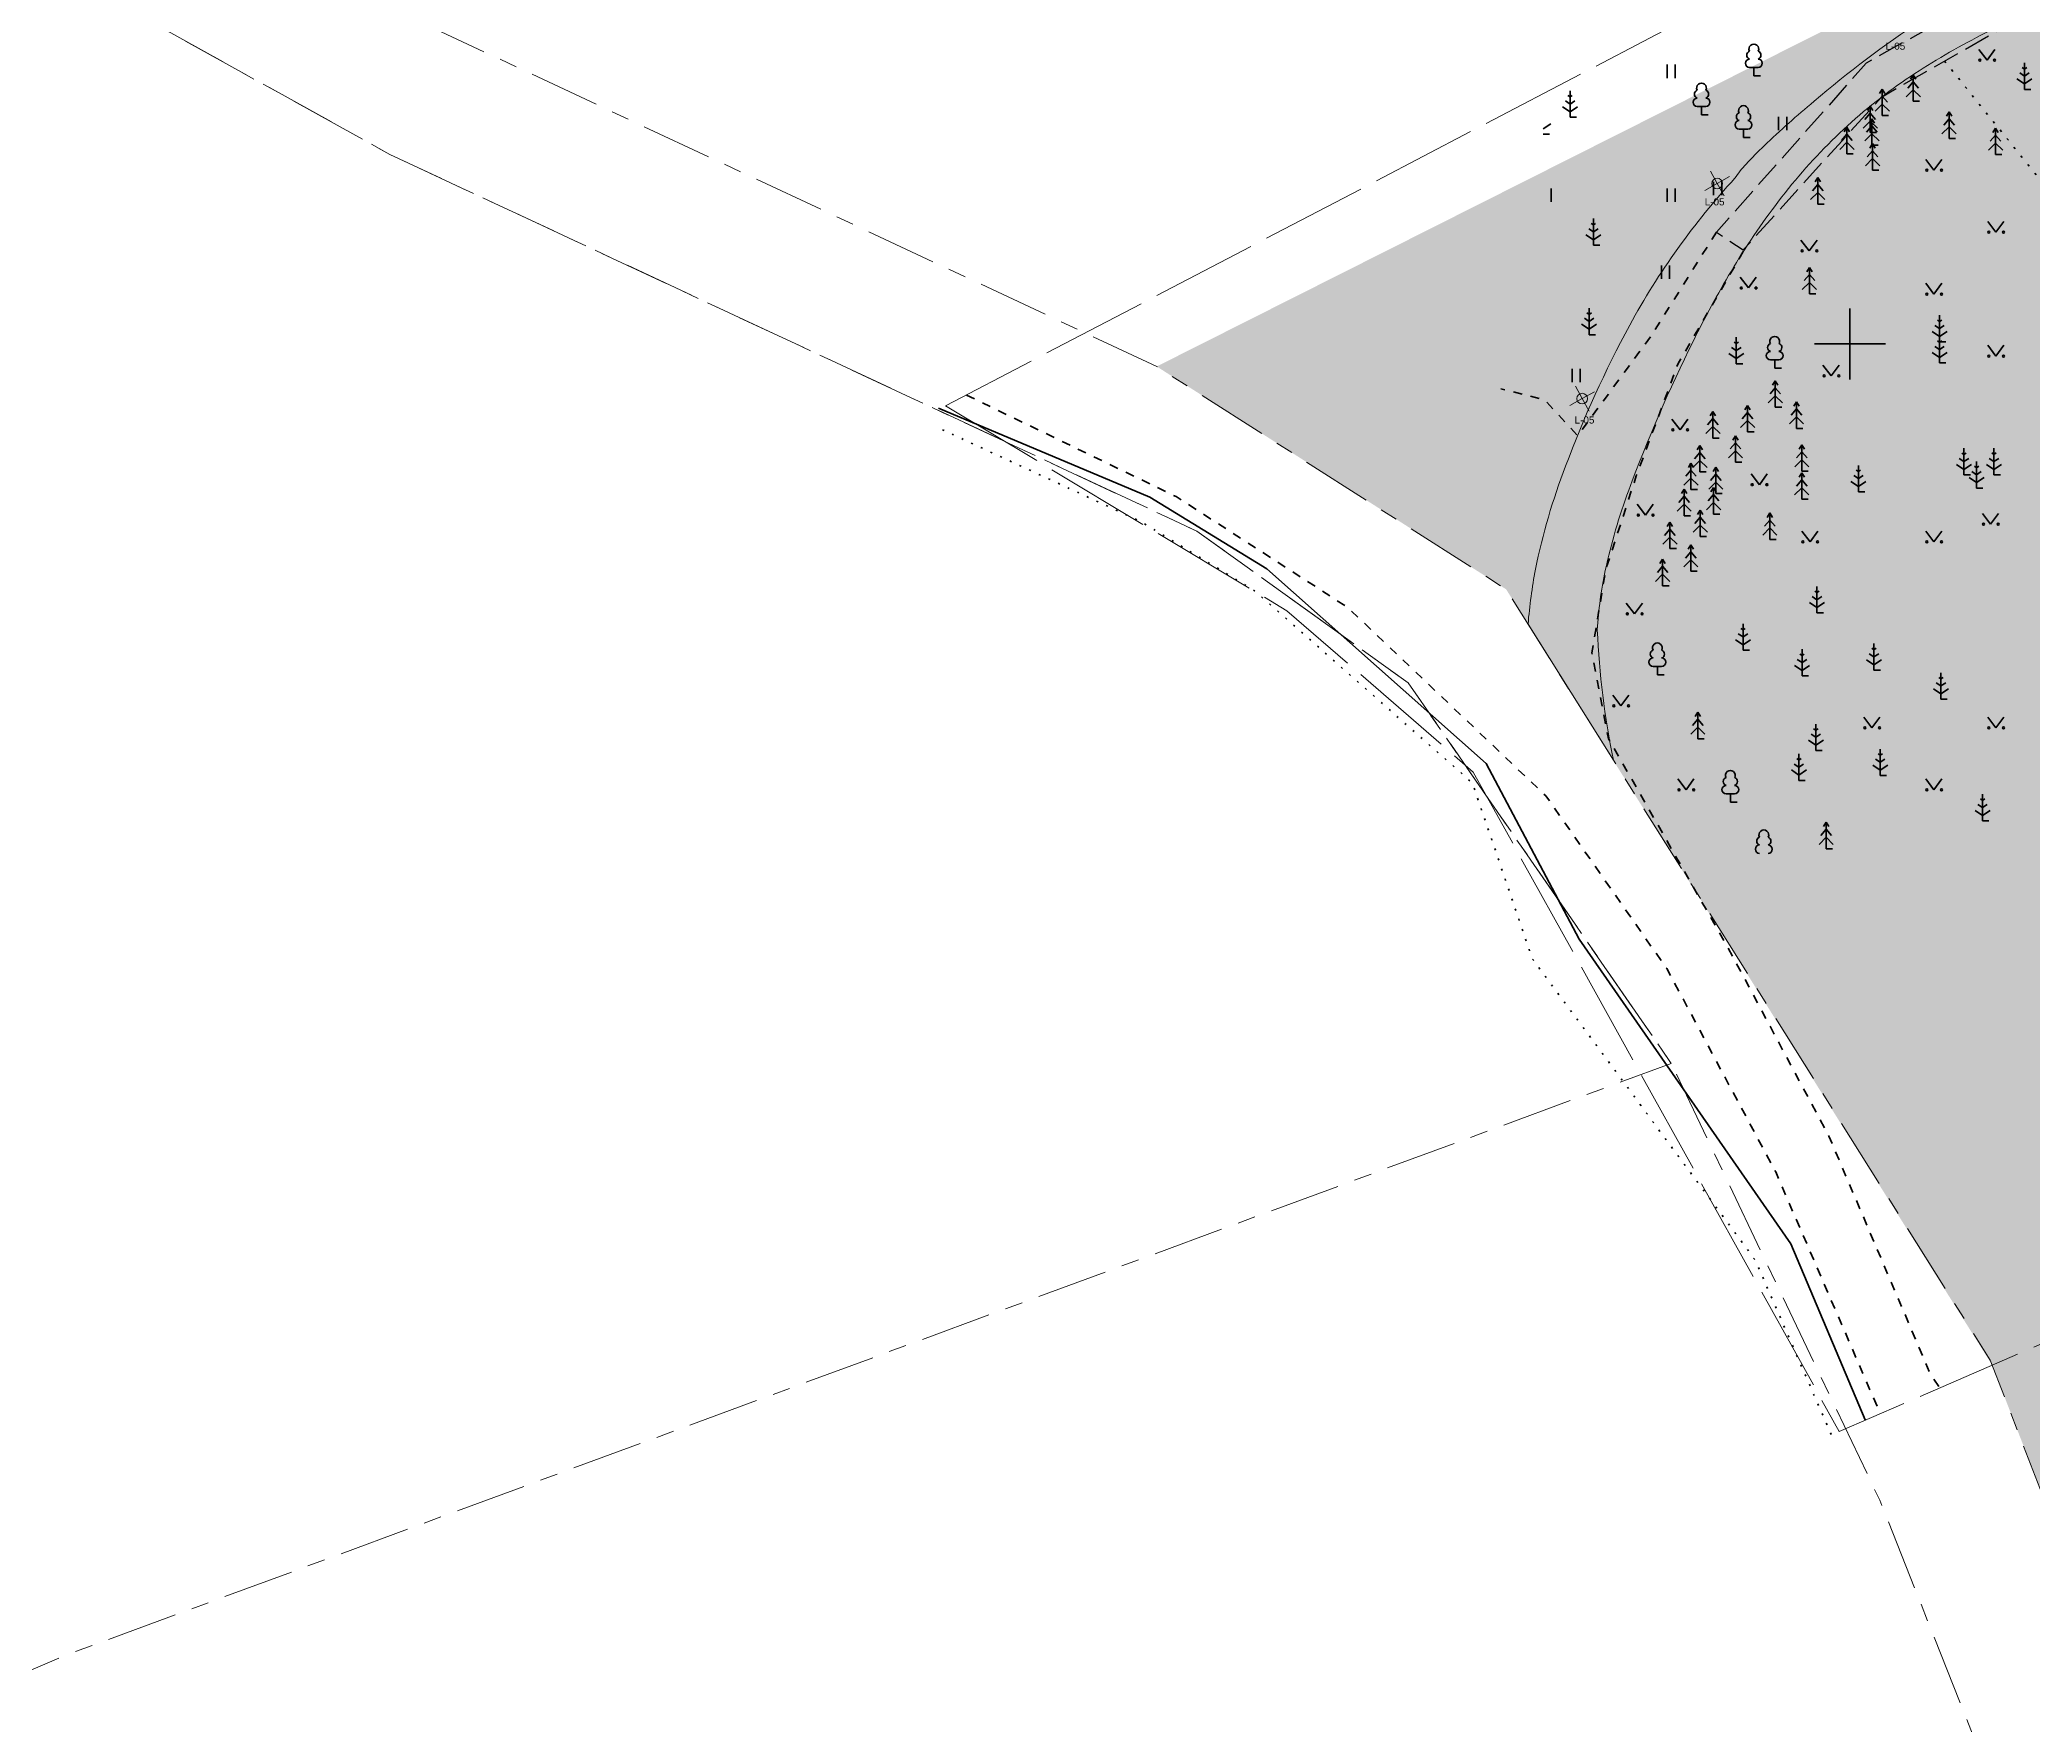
# Model space of a CAD drawing. Header units: millimetres. Extents: x 368386 to 861326, y -331222 to 250838.
# Drawn here: x 614856 to 727398, y -177667 to -82521 of the extents above; entities that cross this region are included whole.
import ezdxf

# ---------------------------------------------------------------- set-up
doc = ezdxf.new("R2010")
doc.units = ezdxf.units.MM
doc.header["$MEASUREMENT"] = 0
for name, pattern in [('KATASTRIPIIR', [7000, 4000, -1000, 1000, -1000]), ('KOLVIK', [625, 125, -500]), ('KRUUSKILL', [1000, 500, -500]), ('NOLVAALL', [600, 100, -500]), ('PINNASTEE', [2000, 1500, -500]), ('TOOPIIR', [7000, 6000, -1000])]:
    doc.linetypes.add(name, pattern=pattern)
for name, color, linetype, lineweight, true_color in [('New_       asendi fill_Pen_No__149', 7, 'Continuous', 25, 0x186722), ('New__AR-välisvalgustid_Pen_No__3', 7, 'Continuous', 18, 0xff6600), ('New__ASENDIPLAAN_Pen_No__181', 7, 'Continuous', 0, 0xe8e8e8), ('New_MOOTPIIR#1_Pen_No__102', 7, 'Continuous', 13, 0xcccccc), ('New_PIIR#1_Pen_No__102', 7, 'Continuous', 13, 0xcccccc), ('New_PIIR#1_Pen_No__240', 7, 'Continuous', 0, 0xe8e8e8), ('New_RELJEEF_Pen_No__34', 7, 'Continuous', 35, 0xbd8b17), ('New_TEE#1_Pen_No__162', 7, 'Continuous', 25, 0xaaaaaa)]:
    doc.layers.add(name, color=color, linetype=linetype, lineweight=lineweight, true_color=true_color)
for name, color, linetype, lineweight in [('New__ASENDIPLAAN_Pen_No__1', 7, 'Continuous', 13), ('New_HALJASTUS#1_Pen_No__7', 7, 'Continuous', 35), ('New_PUU_Pen_No__7', 7, 'Continuous', 35), ('New_TEE#1_Pen_No__7', 7, 'Continuous', 35), ('New_VORK#1_Pen_No__7', 7, 'Continuous', 35)]:
    doc.layers.add(name, color=color, linetype=linetype, lineweight=lineweight)
doc.styles.add('GENERATED_STYLE_1', font='')
doc.styles.get('GENERATED_STYLE_1').set_extended_font_data('Arial')

msp = doc.modelspace()

# ---------------------------------------------------------------- hatches: boundary and pattern name
at = {"layer": 'New_       asendi fill_Pen_No__149', "linetype": 'Continuous', "lineweight": 0, "true_color": 0x061908}
h = msp.add_hatch(color=98, dxfattribs=at)
h.paths.add_polyline_path([(802345.63, -38322.05), (677945.63, -100972.05), (697685.63, -113562.05), (725141.88, -157386.04), (747105.63, -214022.05), (773035.63, -233162.05), (849485.63, -225922.05), (847735.63, -145332.05)])
h.paths.add_polyline_path([(757638.71, -147399.28, -0.000656412), (757597.25, -147430.15)], flags=0)
h.paths.add_polyline_path([(781623.18, -112523.26, 0.05995559), (781750.4, -112778.31, 0.785166341), (783932.82, -111999.14, 0.05995559), (783869.75, -111721.19, 1)], flags=0)
at = {"layer": 'New__ASENDIPLAAN_Pen_No__181', "linetype": 'Continuous', "lineweight": 0, "true_color": 0xe8e8e8}
msp.add_hatch(color=254, dxfattribs=at).paths.add_polyline_path([(699340.76, -112422.8, 0.025460738), (698921.7, -115530.28), (703744.04, -123209, -0.038872028), (702832.43, -115853.63, -0.037421578), (703282.47, -112504.29, -0.035737764), (704611.59, -107962.29, -0.02765071), (708261.6, -99521.93, -0.020024119), (710387.94, -95602.47, -0.028983424), (713073.64, -91639.11, -0.077733337), (720047.5, -84906.23, -0.028271302), (723989.97, -82532.03, -0.009347188), (728115.84, -80452.09, 0.004507261), (740779.4, -74146.98, 0.009020573), (753203.24, -67532.81, -0.011704867), (755981.65, -66040.04, -0.040929981), (759298.97, -64684.85, -0.051652199), (763468.7, -63872.4, -0.076191026), (769491.05, -64157.84, -0.066669323), (772556.52, -65234.67, -0.074927724), (774741.63, -66781.05), (778260.06, -70770.31), (781155.34, -76138.33), (784291.15, -74447), (782049.92, -70402.96), (781332.61, -69108.66), (777814.17, -65119.4, 0.07803087), (772622.87, -61385.97, 0.058349076), (769589.31, -60558.44, 0.117165358), (760032.33, -61309.07, 0.03841684), (756890.05, -62617.32, 0.011019944), (754220.11, -64050.88, -0.007635367), (745848.91, -68525.57, -0.00297502), (736487.1, -73268.68, 0.004823366), (726601.53, -78287.8, 0.022524823), (721140.68, -81429.29, 0.031151118), (715078.42, -85994.06, 0.016887844), (712257.75, -88508.26, 0.016727386), (711237.45, -89547.7, 0.042223899), (710603.89, -90337.74, 0.06080113), (704662.35, -98642.97, 0.035148119), (701045.23, -106603.58, 0.042048783)])

# ---------------------------------------------------------------- linework, layer by layer
at = {"layer": 'New__AR-välisvalgustid_Pen_No__3', "color": 30, "linetype": 'Continuous', "lineweight": 18, "true_color": 0xff6600}
for p, q in [((709607.66, -90636.06), (709219.87, -89936.33)), ((709607.66, -90636.06), (708907.93, -91023.85)), ((709607.66, -90636.06), (710307.39, -90248.27)), ((709607.66, -90636.06), (709995.45, -91335.78)), ((701982.24, -102788.45), (701594.45, -102088.72)), ((701982.24, -102788.45), (702681.97, -102400.65)), ((701982.24, -102788.45), (701282.52, -103176.24)), ((701982.24, -102788.45), (702370.04, -103488.17))]:
    msp.add_line(p, q, dxfattribs=at)
for centre in [(709607.66, -90636.06), (701982.24, -102788.45)]:
    msp.add_circle(centre, 300, dxfattribs=at)
at = {"layer": 'New__ASENDIPLAAN_Pen_No__1', "color": 7, "linetype": 'Continuous', "lineweight": 13, "flags": 128}
msp.add_lwpolyline([(736487.1, -73268.68, 0.004823366), (726601.53, -78287.8, 0.022524823), (721140.68, -81429.29, 0.031151118), (715078.42, -85994.06, 0.016887844), (712257.75, -88508.26, 0.016727386), (711237.45, -89547.7, 0.042223899), (710603.89, -90337.74, 0.06080113), (704662.35, -98642.97, 0.035148119), (701045.23, -106603.58, 0.042048783), (699340.76, -112422.8, 0.025460738), (698921.7, -115530.28), (703744.04, -123209, -0.038872028), (702832.43, -115853.63, -0.037421578), (703282.47, -112504.29, -0.035737764), (704611.59, -107962.29, -0.02765071), (708261.6, -99521.93, -0.020024119), (710387.94, -95602.47, -0.028983424), (713073.64, -91639.11, -0.077733337), (720047.5, -84906.23, -0.028271302), (723989.97, -82532.03, -0.009347188), (728115.84, -80452.09, 0.004507261)], format="xyb", dxfattribs=at)
at = {"layer": 'New_HALJASTUS#1_Pen_No__7', "color": 7, "linetype": 'Continuous', "lineweight": 35}
for p, q in [((724386.47, -83059.55), (724849.88, -83666.25)), ((724849.88, -83666.25), (725295.46, -83059.55)), ((706782.1, -83919.49), (706782.1, -84680.61)), ((707237.15, -83919.49), (707237.15, -84680.61)), ((713076.34, -86869.92), (713076.34, -87631.04)), ((713531.4, -86869.92), (713531.4, -87631.04)), ((721387.22, -89275.35), (721850.63, -89882.05)), ((721850.63, -89882.05), (722296.21, -89275.35)), ((700237.15, -90919.49), (700237.15, -91680.61)), ((706782.1, -90919.49), (706782.1, -91680.61)), ((707237.15, -90919.49), (707237.15, -91680.61)), ((709404.7, -90541.56), (709404.7, -91302.68)), ((709859.75, -90541.56), (709859.75, -91302.68)), ((724887.22, -92775.35), (725350.63, -93382.05)), ((725350.63, -93382.05), (725796.21, -92775.35)), ((714339.54, -93834.19), (714802.94, -94440.89)), ((714802.94, -94440.89), (715248.52, -93834.19)), ((706454.27, -95262.24), (706454.27, -96023.36)), ((706909.33, -95262.24), (706909.33, -96023.36)), ((710906.31, -95932.27), (711369.72, -96538.97)), ((711369.72, -96538.97), (711815.3, -95932.27)), ((721387.22, -96275.35), (721850.63, -96882.05)), ((721850.63, -96882.05), (722296.21, -96275.35)), ((724887.22, -99775.35), (725350.63, -100382.05)), ((725350.63, -100382.05), (725796.21, -99775.35)), ((701405.77, -101097.53), (701405.77, -101858.64)), ((701860.82, -101097.53), (701860.82, -101858.64)), ((715579.31, -100891.37), (716042.72, -101498.07)), ((716042.72, -101498.07), (716488.3, -100891.37)), ((707043.94, -103943.12), (707507.34, -104549.83)), ((707507.34, -104549.83), (707952.93, -103943.12)), ((711526.2, -107042.56), (711989.61, -107649.26)), ((711989.61, -107649.26), (712435.19, -107042.56)), ((705088.91, -108759.17), (705552.31, -109365.87)), ((705552.31, -109365.87), (705997.9, -108759.17)), ((714387.22, -110275.35), (714850.63, -110882.05)), ((714850.63, -110882.05), (715296.21, -110275.35)), ((721387.22, -110275.35), (721850.63, -110882.05)), ((721850.63, -110882.05), (722296.21, -110275.35)), ((724586.75, -109274.15), (725050.16, -109880.86)), ((725050.16, -109880.86), (725495.74, -109274.15)), ((704469.02, -114338.15), (704932.43, -114944.86)), ((704932.43, -114944.86), (705378.01, -114338.15)), ((703706.08, -119535.67), (704169.49, -120142.38)), ((704169.49, -120142.38), (704615.07, -119535.67)), ((717887.22, -120775.35), (718350.63, -121382.05)), ((718350.63, -121382.05), (718796.21, -120775.35)), ((724887.22, -120775.35), (725350.63, -121382.05)), ((725350.63, -121382.05), (725796.21, -120775.35)), ((707387.22, -124275.35), (707850.63, -124882.05)), ((707850.63, -124882.05), (708296.21, -124275.35)), ((721387.22, -124275.35), (721850.63, -124882.05)), ((721850.63, -124882.05), (722296.21, -124275.35))]:
    msp.add_line(p, q, dxfattribs=at)
at = {"layer": 'New_HALJASTUS#1_Pen_No__7', "color": 7, "linetype": 'KOLVIK', "lineweight": 35, "flags": 128}
msp.add_lwpolyline([(722446.27, -83718.66), (734340.63, -98472.05), (735935.63, -102207.05), (741969.63, -106416.05), (749529.63, -112950.05), (755707.63, -120876.05), (752645.63, -125497.05), (754284.63, -127398.05), (770554.63, -136355.05)], dxfattribs=at)
at = {"layer": 'New_HALJASTUS#1_Pen_No__7', "color": 7, "linetype": 'Continuous', "lineweight": 35}
for centre in [(724448.85, -83666.25), (725277.64, -83666.25), (721449.6, -89882.05), (722278.38, -89882.05), (724949.6, -93382.05), (725778.38, -93382.05), (714401.92, -94440.89), (715230.7, -94440.89), (710968.7, -96538.97), (711797.48, -96538.97), (721449.6, -96882.05), (722278.38, -96882.05), (724949.6, -100382.05), (725778.38, -100382.05), (715641.69, -101498.07), (716470.48, -101498.07), (707106.32, -104549.83), (707935.1, -104549.83), (711588.58, -107649.26), (712417.37, -107649.26), (705151.29, -109365.87), (705980.07, -109365.87), (724649.13, -109880.86), (725477.92, -109880.86), (714449.6, -110882.05), (715278.38, -110882.05), (721449.6, -110882.05), (722278.38, -110882.05), (704531.4, -114944.86), (705360.19, -114944.86), (703768.47, -120142.38), (704597.25, -120142.38), (717949.6, -121382.05), (718778.38, -121382.05), (724949.6, -121382.05), (725778.38, -121382.05), (707449.6, -124882.05), (708278.38, -124882.05), (721449.6, -124882.05), (722278.38, -124882.05)]:
    msp.add_circle(centre, 55.01, dxfattribs=at)
at = {"layer": 'New_MOOTPIIR#1_Pen_No__102', "color": 254, "linetype": 'TOOPIIR', "lineweight": 13, "true_color": 0xcccccc, "flags": 128}
msp.add_lwpolyline([(666023.63, -103201.05), (685304.63, -114770.05), (695822.63, -123885.05), (716500.63, -161142.05), (837208.63, -108675.05), (806252.63, -29932.05)], close=True, dxfattribs=at)
at = {"layer": 'New_PIIR#1_Pen_No__102', "color": 254, "linetype": 'KATASTRIPIIR', "lineweight": 13, "true_color": 0xcccccc, "flags": 128}
msp.add_lwpolyline([(860535.63, -242022.05), (854885.63, -242762.05), (855315.63, -237532.05), (852705.63, -233572.05), (844285.63, -230452.05), (833425.63, -231082.05), (799515.63, -240292.05), (781125.63, -240992.05), (768135.63, -238902.05), (752375.63, -230352.05), (741445.63, -217912.05), (733335.63, -201682.05), (718795.63, -165022.05), (707015.63, -140342.05), (692155.63, -118842.05), (680215.63, -110272.05), (634625.63, -88992.05), (586155.63, -62102.05), (536825.63, -32082.05), (528865.63, -24412.05), (519115.63, -13552.05), (513965.63, -4142.05), (506455.63, 12657.95), (493685.63, 40907.95), (479385.63, 67587.95), (468135.63, 86957.95), (460385.63, 100357.95), (450865.63, 115877.95), (447095.63, 122017.95), (433645.63, 141007.95), (422785.63, 156437.95), (413565.63, 171597.95), (407105.63, 187117.95), (401305.63, 207387.95), (398235.63, 228527.95), (397065.63, 250837.95), (403255.63, 247467.95), (404205.63, 229117.95), (407185.63, 208637.95), (412585.63, 189547.95), (418925.63, 174327.95), (427805.63, 159727.95), (448945.63, 129797.95), (452115.63, 125327.95), (457565.63, 116427.95), (465535.63, 103427.95), (484575.63, 70507.95), (499065.63, 43567.95), (510825.63, 17567.95), (511925.63, 15117.95), (519345.63, -1472.05), (524045.63, -10062.05), (533185.63, -20242.05), (540515.63, -27302.05), (578445.63, -50432.05), (587305.63, -55802.05), (604535.63, -66232.05), (628685.63, -77922.05), (677945.63, -100972.05), (697685.63, -113562.05), (725035.63, -157112.05), (747105.63, -214022.05), (773035.63, -233162.05), (849485.63, -225922.05), (850265.63, -225902.05), (854245.63, -227602.05), (857075.63, -229242.05), (860055.63, -232532.05), (861015.63, -235192.05), (861325.63, -238452.05)], close=True, dxfattribs=at)
at = {"layer": 'New_PIIR#1_Pen_No__240', "color": 254, "linetype": 'KATASTRIPIIR', "lineweight": 0, "true_color": 0xe8e8e8, "flags": 128}
msp.add_lwpolyline([(368385.63, -77942.05), (373185.63, -77592.05), (584515.63, -62212.05), (586155.63, -62102.05), (634625.63, -88992.05), (680215.63, -110272.05), (692155.63, -118842.05), (707015.63, -140342.05), (616265.63, -173792.05), (550915.63, -201692.05), (515495.63, -247022.05), (512435.63, -308352.05), (514785.63, -309122.05), (519105.63, -315252.05), (518985.63, -316812.05), (518355.63, -317222.05), (517255.63, -317512.05), (514795.63, -317602.05), (513195.63, -317802.05), (512285.63, -318042.05), (511375.63, -319152.05), (510285.63, -320842.05), (509145.63, -323202.05), (508545.63, -325132.05), (507915.63, -327742.05), (507225.63, -327982.05), (505535.63, -327592.05), (504675.63, -326822.05), (503845.63, -324652.05), (503075.63, -322822.05), (501295.63, -319252.05), (500425.63, -318292.05), (499695.63, -317762.05), (498375.63, -317712.05), (492535.63, -318872.05), (491075.63, -319592.05), (490155.63, -320752.05), (489935.63, -322152.05), (490665.63, -323892.05), (492175.63, -325672.05), (493635.63, -326682.05), (497555.63, -327652.05), (498375.63, -328272.05), (498745.63, -329092.05), (498285.63, -330162.05), (497425.63, -331022.05), (495965.63, -331222.05), (494135.63, -331032.05), (492495.63, -330692.05), (490395.63, -330062.05), (485695.63, -330742.05), (484595.63, -330602.05), (482325.63, -329372.05), (478045.63, -324912.05), (477315.63, -323602.05), (477705.63, -319632.05), (476745.63, -314732.05), (475915.63, -313382.05), (474555.63, -311932.05), (473275.63, -310972.05), (467525.63, -308752.05), (464235.63, -306822.05), (463415.63, -304892.05), (463415.63, -302962.05), (464325.63, -301132.05), (465415.63, -300262.05), (467055.63, -299102.05), (467875.63, -297652.05), (468335.63, -295822.05), (467875.63, -294852.05), (466325.63, -293602.05), (464865.63, -292732.05), (462035.63, -291962.05), (460215.63, -291192.05), (459845.63, -289842.05), (460025.63, -288882.05), (461305.63, -287332.05), (461575.63, -285402.05), (461395.63, -283862.05), (460025.63, -282802.05), (457835.63, -282222.05), (455275.63, -283702.05), (450685.63, -283972.05), (447795.63, -283672.05), (446795.63, -283772.05), (445515.63, -284352.05), (444605.63, -285122.05), (444145.63, -287532.05), (444145.63, -289372.05), (446065.63, -291972.05), (446065.63, -294002.05), (445615.63, -295352.05), (443785.63, -296512.05), (440695.63, -297952.05), (438195.63, -300452.05), (436645.63, -300052.05), (434925.63, -298602.05), (434635.63, -296522.05), (427965.63, -289052.05), (427145.63, -272952.05), (423395.63, -267812.05), (414815.63, -266352.05), (403865.63, -251942.05), (396185.63, -238602.05), (398105.63, -228772.05), (397285.63, -216112.05), (396565.63, -207102.05), (398845.63, -200702.05), (413565.63, -185652.05), (415035.63, -181562.05), (406915.63, -173982.05), (405025.63, -168482.05), (404555.63, -161072.05), (393995.63, -152852.05), (391465.63, -146932.05), (394515.63, -131812.05), (389345.63, -117632.05), (387945.63, -108852.05), (390255.63, -101332.05), (390945.63, -95552.05), (386555.63, -90602.05), (380915.63, -88302.05), (374705.63, -87792.05), (371625.63, -86572.05)], close=True, dxfattribs=at)
at = {"layer": 'New_PUU_Pen_No__7', "color": 7, "linetype": 'Continuous', "lineweight": 35}
for p, q in [((711917.63, -84081.05), (711437.63, -84081.05)), ((711677.63, -84556.05), (711677.63, -84081.05)), ((726964.63, -84569.05), (726698.02, -84391.31)), ((726964.63, -84169.05), (726840.21, -84086.11)), ((726964.63, -83819.05), (726964.63, -85319.05)), ((727089.04, -84086.11), (726964.63, -84169.05)), ((727231.24, -84391.31), (726964.63, -84569.05)), ((701298.63, -85398.05), (701298.63, -86898.05)), ((712057.63, -84556.05), (711677.63, -84556.05)), ((718931.63, -85299.05), (718781.63, -85549.05)), ((719081.63, -85549.05), (718931.63, -85299.05)), ((718931.63, -85299.05), (718931.63, -86799.05)), ((720682.63, -85343.05), (720282.63, -85743.05)), ((720682.63, -84893.05), (720382.63, -85243.05)), ((720682.63, -84493.05), (720532.63, -84743.05)), ((720832.63, -84743.05), (720682.63, -84493.05)), ((720682.63, -84493.05), (720682.63, -85993.05)), ((720982.63, -85243.05), (720682.63, -84893.05)), ((721082.63, -85743.05), (720682.63, -85343.05)), ((726540.36, -84729.7), (726964.63, -85012.55)), ((726964.63, -85012.55), (727388.89, -84729.7)), ((727324.63, -85319.05), (726964.63, -85319.05)), ((700874.36, -86308.7), (701298.63, -86591.55)), ((701298.63, -86148.05), (701032.02, -85970.31)), ((701298.63, -85748.05), (701174.21, -85665.11)), ((701423.04, -85665.11), (701298.63, -85748.05)), ((701565.24, -85970.31), (701298.63, -86148.05)), ((701298.63, -86591.55), (701722.89, -86308.7)), ((708960.63, -86286.05), (708480.63, -86286.05)), ((708720.63, -86761.05), (708720.63, -86286.05)), ((718254.63, -86263.05), (718104.63, -86513.05)), ((718404.63, -86513.05), (718254.63, -86263.05)), ((718254.63, -86263.05), (718254.63, -87763.05)), ((718931.63, -86149.05), (718531.63, -86549.05)), ((718931.63, -85699.05), (718631.63, -86049.05)), ((719231.63, -86049.05), (718931.63, -85699.05)), ((719331.63, -86549.05), (718931.63, -86149.05)), ((721042.63, -85993.05), (720682.63, -85993.05)), ((722702.63, -86589.05), (722552.63, -86839.05)), ((722852.63, -86839.05), (722702.63, -86589.05)), ((722702.63, -86589.05), (722702.63, -88089.05)), ((699775.63, -87543.55), (700199.89, -87260.7)), ((701658.63, -86898.05), (701298.63, -86898.05)), ((709100.63, -86761.05), (708720.63, -86761.05)), ((711331.63, -87559.05), (710851.63, -87559.05)), ((711091.63, -88034.05), (711091.63, -87559.05)), ((716935.63, -87458.05), (716785.63, -87708.05)), ((717085.63, -87708.05), (716935.63, -87458.05)), ((716935.63, -87458.05), (716935.63, -88958.05)), ((718254.63, -87113.05), (717854.63, -87513.05)), ((718254.63, -86663.05), (717954.63, -87013.05)), ((718348.63, -87378.05), (718048.63, -87728.05)), ((718348.63, -86978.05), (718198.63, -87228.05)), ((718554.63, -87013.05), (718254.63, -86663.05)), ((718654.63, -87513.05), (718254.63, -87113.05)), ((718614.63, -87763.05), (718254.63, -87763.05)), ((718498.63, -87228.05), (718348.63, -86978.05)), ((718348.63, -86978.05), (718348.63, -88478.05)), ((718648.63, -87728.05), (718348.63, -87378.05)), ((719291.63, -86799.05), (718931.63, -86799.05)), ((722702.63, -87439.05), (722302.63, -87839.05)), ((722702.63, -86989.05), (722402.63, -87339.05)), ((723002.63, -87339.05), (722702.63, -86989.05)), ((723102.63, -87839.05), (722702.63, -87439.05)), ((725332.63, -87503.05), (725182.63, -87753.05)), ((725482.63, -87753.05), (725332.63, -87503.05)), ((725332.63, -87503.05), (725332.63, -89003.05)), ((700135.63, -87850.05), (699775.63, -87850.05)), ((711471.63, -88034.05), (711091.63, -88034.05)), ((716935.63, -88308.05), (716535.63, -88708.05)), ((716935.63, -87858.05), (716635.63, -88208.05)), ((717235.63, -88208.05), (716935.63, -87858.05)), ((717335.63, -88708.05), (716935.63, -88308.05)), ((718348.63, -87828.05), (717948.63, -88228.05)), ((718386.63, -88783.05), (718086.63, -89133.05)), ((718386.63, -88383.05), (718236.63, -88633.05)), ((718748.63, -88228.05), (718348.63, -87828.05)), ((718708.63, -88478.05), (718348.63, -88478.05)), ((718536.63, -88633.05), (718386.63, -88383.05)), ((718386.63, -88383.05), (718386.63, -89883.05)), ((718686.63, -89133.05), (718386.63, -88783.05)), ((723062.63, -88089.05), (722702.63, -88089.05)), ((725332.63, -88353.05), (724932.63, -88753.05)), ((725332.63, -87903.05), (725032.63, -88253.05)), ((725632.63, -88253.05), (725332.63, -87903.05)), ((725732.63, -88753.05), (725332.63, -88353.05)), ((717295.63, -88958.05), (716935.63, -88958.05)), ((718386.63, -89233.05), (717986.63, -89633.05)), ((718786.63, -89633.05), (718386.63, -89233.05)), ((718746.63, -89883.05), (718386.63, -89883.05)), ((725692.63, -89003.05), (725332.63, -89003.05)), ((715284.63, -91144.05), (714884.63, -91544.05)), ((715284.63, -90694.05), (714984.63, -91044.05)), ((715284.63, -90294.05), (715134.63, -90544.05)), ((715434.63, -90544.05), (715284.63, -90294.05)), ((715284.63, -90294.05), (715284.63, -91794.05)), ((715584.63, -91044.05), (715284.63, -90694.05)), ((715684.63, -91544.05), (715284.63, -91144.05)), ((715644.63, -91794.05), (715284.63, -91794.05)), ((702614.63, -93371.05), (702348.02, -93193.31)), ((702614.63, -92971.05), (702490.21, -92888.11)), ((702614.63, -92621.05), (702614.63, -94121.05)), ((702739.04, -92888.11), (702614.63, -92971.05)), ((702881.24, -93193.31), (702614.63, -93371.05)), ((702190.36, -93531.7), (702614.63, -93814.55)), ((702614.63, -93814.55), (703038.89, -93531.7)), ((702974.63, -94121.05), (702614.63, -94121.05)), ((714813.63, -95374.05), (714663.63, -95624.05)), ((714963.63, -95624.05), (714813.63, -95374.05)), ((714813.63, -95374.05), (714813.63, -96874.05)), ((714813.63, -96224.05), (714413.63, -96624.05)), ((714813.63, -95774.05), (714513.63, -96124.05)), ((715113.63, -96124.05), (714813.63, -95774.05)), ((715213.63, -96624.05), (714813.63, -96224.05)), ((702372.63, -97678.05), (702372.63, -99178.05)), ((715173.63, -96874.05), (714813.63, -96874.05)), ((701948.36, -98588.7), (702372.63, -98871.55)), ((702372.63, -98428.05), (702106.02, -98250.31)), ((702372.63, -98028.05), (702248.21, -97945.11)), ((702497.04, -97945.11), (702372.63, -98028.05)), ((702639.24, -98250.31), (702372.63, -98428.05)), ((702372.63, -98871.55), (702796.89, -98588.7)), ((721744.36, -98993.7), (722168.63, -99276.55)), ((722168.63, -98833.05), (721902.02, -98655.31)), ((722168.63, -98433.05), (722044.21, -98350.11)), ((722168.63, -98083.05), (722168.63, -99583.05)), ((722293.04, -98350.11), (722168.63, -98433.05)), ((722435.24, -98655.31), (722168.63, -98833.05)), ((722168.63, -99276.55), (722592.89, -98993.7)), ((702732.63, -99178.05), (702372.63, -99178.05)), ((710686.63, -100073.05), (710420.02, -99895.31)), ((710686.63, -99673.05), (710562.21, -99590.11)), ((710686.63, -99323.05), (710686.63, -100823.05)), ((710811.04, -99590.11), (710686.63, -99673.05)), ((710953.24, -99895.31), (710686.63, -100073.05)), ((722170.63, -100013.05), (721904.02, -99835.31)), ((722170.63, -99613.05), (722046.21, -99530.11)), ((722528.63, -99583.05), (722168.63, -99583.05)), ((722170.63, -99263.05), (722170.63, -100763.05)), ((722295.04, -99530.11), (722170.63, -99613.05)), ((722437.24, -99835.31), (722170.63, -100013.05)), ((710262.36, -100233.7), (710686.63, -100516.55)), ((710686.63, -100516.55), (711110.89, -100233.7)), ((711046.63, -100823.05), (710686.63, -100823.05)), ((713096.63, -100599.05), (712616.63, -100599.05)), ((712856.63, -101074.05), (712856.63, -100599.05)), ((713236.63, -101074.05), (712856.63, -101074.05)), ((721746.36, -100173.7), (722170.63, -100456.55)), ((722170.63, -100456.55), (722594.89, -100173.7)), ((722530.63, -100763.05), (722170.63, -100763.05)), ((712889.63, -102175.05), (712589.63, -102525.05)), ((712889.63, -101775.05), (712739.63, -102025.05)), ((713039.63, -102025.05), (712889.63, -101775.05)), ((712889.63, -101775.05), (712889.63, -103275.05)), ((713189.63, -102525.05), (712889.63, -102175.05)), ((709366.63, -103515.05), (709216.63, -103765.05)), ((709516.63, -103765.05), (709366.63, -103515.05)), ((709366.63, -103515.05), (709366.63, -105015.05)), ((711325.63, -103171.05), (711175.63, -103421.05)), ((711475.63, -103421.05), (711325.63, -103171.05)), ((711325.63, -103171.05), (711325.63, -104671.05)), ((712889.63, -102625.05), (712489.63, -103025.05)), ((713289.63, -103025.05), (712889.63, -102625.05)), ((713249.63, -103275.05), (712889.63, -103275.05)), ((714084.63, -103369.05), (713784.63, -103719.05)), ((714084.63, -102969.05), (713934.63, -103219.05)), ((714234.63, -103219.05), (714084.63, -102969.05)), ((714084.63, -102969.05), (714084.63, -104469.05)), ((714384.63, -103719.05), (714084.63, -103369.05)), ((709366.63, -104365.05), (708966.63, -104765.05)), ((709366.63, -103915.05), (709066.63, -104265.05)), ((709666.63, -104265.05), (709366.63, -103915.05)), ((709766.63, -104765.05), (709366.63, -104365.05)), ((711325.63, -104021.05), (710925.63, -104421.05)), ((711325.63, -103571.05), (711025.63, -103921.05)), ((711625.63, -103921.05), (711325.63, -103571.05)), ((711725.63, -104421.05), (711325.63, -104021.05)), ((714084.63, -103819.05), (713684.63, -104219.05)), ((714484.63, -104219.05), (714084.63, -103819.05)), ((714444.63, -104469.05), (714084.63, -104469.05)), ((708631.63, -105431.05), (708481.63, -105681.05)), ((708781.63, -105681.05), (708631.63, -105431.05)), ((708631.63, -105431.05), (708631.63, -106931.05)), ((709726.63, -105015.05), (709366.63, -105015.05)), ((710643.63, -105731.05), (710243.63, -106131.05)), ((710643.63, -105281.05), (710343.63, -105631.05)), ((710643.63, -104881.05), (710493.63, -105131.05)), ((710793.63, -105131.05), (710643.63, -104881.05)), ((710643.63, -104881.05), (710643.63, -106381.05)), ((710943.63, -105631.05), (710643.63, -105281.05)), ((711043.63, -106131.05), (710643.63, -105731.05)), ((711685.63, -104671.05), (711325.63, -104671.05)), ((714385.63, -105392.05), (714235.63, -105642.05)), ((714535.63, -105642.05), (714385.63, -105392.05)), ((714385.63, -105392.05), (714385.63, -106892.05)), ((723546.63, -105596.05), (723546.63, -107096.05)), ((725241.63, -105590.05), (725241.63, -107090.05)), ((708126.63, -106825.05), (707826.63, -107175.05)), ((708126.63, -106425.05), (707976.63, -106675.05)), ((708276.63, -106675.05), (708126.63, -106425.05)), ((708126.63, -106425.05), (708126.63, -107925.05)), ((708426.63, -107175.05), (708126.63, -106825.05)), ((708631.63, -106281.05), (708231.63, -106681.05)), ((708631.63, -105831.05), (708331.63, -106181.05)), ((708931.63, -106181.05), (708631.63, -105831.05)), ((709031.63, -106681.05), (708631.63, -106281.05)), ((709533.63, -106654.05), (709383.63, -106904.05)), ((709683.63, -106904.05), (709533.63, -106654.05)), ((709533.63, -106654.05), (709533.63, -108154.05)), ((711003.63, -106381.05), (710643.63, -106381.05)), ((714385.63, -106242.05), (713985.63, -106642.05)), ((714385.63, -105792.05), (714085.63, -106142.05)), ((714685.63, -106142.05), (714385.63, -105792.05)), ((714785.63, -106642.05), (714385.63, -106242.05)), ((714745.63, -106892.05), (714385.63, -106892.05)), ((717585.63, -106907.05), (717461.21, -106824.11)), ((717585.63, -106557.05), (717585.63, -108057.05)), ((717710.04, -106824.11), (717585.63, -106907.05)), ((723122.36, -106506.7), (723546.63, -106789.55)), ((723546.63, -106346.05), (723280.02, -106168.31)), ((723546.63, -105946.05), (723422.21, -105863.11)), ((723671.04, -105863.11), (723546.63, -105946.05)), ((723813.24, -106168.31), (723546.63, -106346.05)), ((723546.63, -106789.55), (723970.89, -106506.7)), ((724256.63, -107092.05), (723990.02, -106914.31)), ((724256.63, -106692.05), (724132.21, -106609.11)), ((724256.63, -106342.05), (724256.63, -107842.05)), ((724381.04, -106609.11), (724256.63, -106692.05)), ((724523.24, -106914.31), (724256.63, -107092.05)), ((724817.36, -106500.7), (725241.63, -106783.55)), ((725241.63, -106340.05), (724975.02, -106162.31)), ((725241.63, -105940.05), (725117.21, -105857.11)), ((725366.04, -105857.11), (725241.63, -105940.05)), ((725508.24, -106162.31), (725241.63, -106340.05)), ((725241.63, -106783.55), (725665.89, -106500.7)), ((707738.63, -107900.05), (707588.63, -108150.05)), ((708126.63, -107275.05), (707726.63, -107675.05)), ((707888.63, -108150.05), (707738.63, -107900.05)), ((707738.63, -107900.05), (707738.63, -109400.05)), ((708526.63, -107675.05), (708126.63, -107275.05)), ((708486.63, -107925.05), (708126.63, -107925.05)), ((708991.63, -106931.05), (708631.63, -106931.05)), ((709533.63, -107504.05), (709133.63, -107904.05)), ((709533.63, -107054.05), (709233.63, -107404.05)), ((709403.63, -107812.05), (709253.63, -108062.05)), ((709553.63, -108062.05), (709403.63, -107812.05)), ((709403.63, -107812.05), (709403.63, -109312.05)), ((709833.63, -107404.05), (709533.63, -107054.05)), ((709933.63, -107904.05), (709533.63, -107504.05)), ((714379.63, -107825.05), (713979.63, -108225.05)), ((714379.63, -107375.05), (714079.63, -107725.05)), ((714379.63, -106975.05), (714229.63, -107225.05)), ((714529.63, -107225.05), (714379.63, -106975.05)), ((714379.63, -106975.05), (714379.63, -108475.05)), ((714679.63, -107725.05), (714379.63, -107375.05)), ((714779.63, -108225.05), (714379.63, -107825.05)), ((717161.36, -107467.7), (717585.63, -107750.55)), ((717585.63, -107307.05), (717319.02, -107129.31)), ((717852.24, -107129.31), (717585.63, -107307.05)), ((717585.63, -107750.55), (718009.89, -107467.7)), ((723906.63, -107096.05), (723546.63, -107096.05)), ((723832.36, -107252.7), (724256.63, -107535.55)), ((724256.63, -107535.55), (724680.89, -107252.7)), ((724616.63, -107842.05), (724256.63, -107842.05)), ((725601.63, -107090.05), (725241.63, -107090.05)), ((707738.63, -108750.05), (707338.63, -109150.05)), ((707738.63, -108300.05), (707438.63, -108650.05)), ((708038.63, -108650.05), (707738.63, -108300.05)), ((708138.63, -109150.05), (707738.63, -108750.05)), ((708649.63, -109086.05), (708499.63, -109336.05)), ((708799.63, -109336.05), (708649.63, -109086.05)), ((708649.63, -109086.05), (708649.63, -110586.05)), ((709403.63, -108662.05), (709003.63, -109062.05)), ((709403.63, -108212.05), (709103.63, -108562.05)), ((709703.63, -108562.05), (709403.63, -108212.05)), ((709803.63, -109062.05), (709403.63, -108662.05)), ((709893.63, -108154.05), (709533.63, -108154.05)), ((714739.63, -108475.05), (714379.63, -108475.05)), ((717945.63, -108057.05), (717585.63, -108057.05)), ((706938.63, -110163.05), (706638.63, -110513.05)), ((706938.63, -109763.05), (706788.63, -110013.05)), ((707088.63, -110013.05), (706938.63, -109763.05)), ((706938.63, -109763.05), (706938.63, -111263.05)), ((707238.63, -110513.05), (706938.63, -110163.05)), ((708098.63, -109400.05), (707738.63, -109400.05)), ((708649.63, -109936.05), (708249.63, -110336.05)), ((708649.63, -109486.05), (708349.63, -109836.05)), ((708949.63, -109836.05), (708649.63, -109486.05)), ((709049.63, -110336.05), (708649.63, -109936.05)), ((709763.63, -109312.05), (709403.63, -109312.05)), ((712576.63, -110096.05), (712176.63, -110496.05)), ((712576.63, -109646.05), (712276.63, -109996.05)), ((712576.63, -109246.05), (712426.63, -109496.05)), ((712726.63, -109496.05), (712576.63, -109246.05)), ((712576.63, -109246.05), (712576.63, -110746.05)), ((712876.63, -109996.05), (712576.63, -109646.05)), ((712976.63, -110496.05), (712576.63, -110096.05)), ((706938.63, -110613.05), (706538.63, -111013.05)), ((707338.63, -111013.05), (706938.63, -110613.05)), ((707298.63, -111263.05), (706938.63, -111263.05)), ((708113.63, -111044.05), (707963.63, -111294.05)), ((708263.63, -111294.05), (708113.63, -111044.05)), ((708113.63, -111044.05), (708113.63, -112544.05)), ((709009.63, -110586.05), (708649.63, -110586.05)), ((712936.63, -110746.05), (712576.63, -110746.05)), ((706525.63, -112260.05), (706225.63, -112610.05)), ((706525.63, -111860.05), (706375.63, -112110.05)), ((706675.63, -112110.05), (706525.63, -111860.05)), ((706525.63, -111860.05), (706525.63, -113360.05)), ((706825.63, -112610.05), (706525.63, -112260.05)), ((708113.63, -111894.05), (707713.63, -112294.05)), ((708113.63, -111444.05), (707813.63, -111794.05)), ((708413.63, -111794.05), (708113.63, -111444.05)), ((708513.63, -112294.05), (708113.63, -111894.05)), ((706525.63, -112710.05), (706125.63, -113110.05)), ((706925.63, -113110.05), (706525.63, -112710.05)), ((706885.63, -113360.05), (706525.63, -113360.05)), ((708473.63, -112544.05), (708113.63, -112544.05)), ((715243.63, -113747.05), (715119.21, -113664.11)), ((715243.63, -113397.05), (715243.63, -114897.05)), ((715368.04, -113664.11), (715243.63, -113747.05)), ((714819.36, -114307.7), (715243.63, -114590.55)), ((715243.63, -114147.05), (714977.02, -113969.31)), ((715510.24, -113969.31), (715243.63, -114147.05)), ((715243.63, -114590.55), (715667.89, -114307.7)), ((711064.63, -115851.05), (710940.21, -115768.11)), ((711064.63, -115501.05), (711064.63, -117001.05)), ((711189.04, -115768.11), (711064.63, -115851.05)), ((715603.63, -114897.05), (715243.63, -114897.05)), ((710640.36, -116411.7), (711064.63, -116694.55)), ((711064.63, -116251.05), (710798.02, -116073.31)), ((711331.24, -116073.31), (711064.63, -116251.05)), ((711064.63, -116694.55), (711488.89, -116411.7)), ((711424.63, -117001.05), (711064.63, -117001.05)), ((714398.63, -116948.05), (714398.63, -118448.05)), ((718462.63, -116977.05), (718338.21, -116894.11)), ((718462.63, -116627.05), (718462.63, -118127.05)), ((718587.04, -116894.11), (718462.63, -116977.05)), ((706467.63, -117914.05), (705987.63, -117914.05)), ((706227.63, -118389.05), (706227.63, -117914.05)), ((713974.36, -117858.7), (714398.63, -118141.55)), ((714398.63, -117698.05), (714132.02, -117520.31)), ((714398.63, -117298.05), (714274.21, -117215.11)), ((714523.04, -117215.11), (714398.63, -117298.05)), ((714665.24, -117520.31), (714398.63, -117698.05)), ((714398.63, -118141.55), (714822.89, -117858.7)), ((718038.36, -117537.7), (718462.63, -117820.55)), ((718462.63, -117377.05), (718196.02, -117199.31)), ((718729.24, -117199.31), (718462.63, -117377.05)), ((718462.63, -117820.55), (718886.89, -117537.7)), ((718822.63, -118127.05), (718462.63, -118127.05)), ((706607.63, -118389.05), (706227.63, -118389.05)), ((714758.63, -118448.05), (714398.63, -118448.05)), ((721822.36, -119180.7), (722246.63, -119463.55)), ((722246.63, -119020.05), (721980.02, -118842.31)), ((722246.63, -118620.05), (722122.21, -118537.11)), ((722246.63, -118270.05), (722246.63, -119770.05)), ((722371.04, -118537.11), (722246.63, -118620.05)), ((722513.24, -118842.31), (722246.63, -119020.05)), ((722246.63, -119463.55), (722670.89, -119180.7)), ((722606.63, -119770.05), (722246.63, -119770.05)), ((708508.63, -121349.05), (708108.63, -121749.05)), ((708508.63, -120899.05), (708208.63, -121249.05)), ((708508.63, -120499.05), (708358.63, -120749.05)), ((708658.63, -120749.05), (708508.63, -120499.05)), ((708508.63, -120499.05), (708508.63, -121999.05)), ((708808.63, -121249.05), (708508.63, -120899.05)), ((708908.63, -121749.05), (708508.63, -121349.05)), ((715179.63, -121519.05), (715055.21, -121436.11)), ((715179.63, -121169.05), (715179.63, -122669.05)), ((715304.04, -121436.11), (715179.63, -121519.05)), ((708868.63, -121999.05), (708508.63, -121999.05)), ((714755.36, -122079.7), (715179.63, -122362.55)), ((715179.63, -121919.05), (714913.02, -121741.31)), ((715446.24, -121741.31), (715179.63, -121919.05)), ((715179.63, -122362.55), (715603.89, -122079.7)), ((715539.63, -122669.05), (715179.63, -122669.05)), ((718817.63, -122581.05), (718817.63, -124081.05)), ((713798.36, -123766.7), (714222.63, -124049.55)), ((714222.63, -123606.05), (713956.02, -123428.31)), ((714222.63, -123206.05), (714098.21, -123123.11)), ((714222.63, -122856.05), (714222.63, -124356.05)), ((714347.04, -123123.11), (714222.63, -123206.05)), ((714489.24, -123428.31), (714222.63, -123606.05)), ((714222.63, -124049.55), (714646.89, -123766.7)), ((718393.36, -123491.7), (718817.63, -123774.55)), ((718817.63, -123331.05), (718551.02, -123153.31)), ((718817.63, -122931.05), (718693.21, -122848.11)), ((718942.04, -122848.11), (718817.63, -122931.05)), ((719084.24, -123153.31), (718817.63, -123331.05)), ((718817.63, -123774.55), (719241.89, -123491.7)), ((714582.63, -124356.05), (714222.63, -124356.05)), ((719177.63, -124081.05), (718817.63, -124081.05)), ((710590.63, -125116.05), (710110.63, -125116.05)), ((710350.63, -125591.05), (710350.63, -125116.05)), ((710730.63, -125591.05), (710350.63, -125591.05)), ((724598.63, -125888.05), (724332.02, -125710.31)), ((724598.63, -125488.05), (724474.21, -125405.11)), ((724598.63, -125138.05), (724598.63, -126638.05)), ((724723.04, -125405.11), (724598.63, -125488.05)), ((724865.24, -125710.31), (724598.63, -125888.05)), ((715759.63, -127117.05), (715459.63, -127467.05)), ((715759.63, -126717.05), (715609.63, -126967.05)), ((715909.63, -126967.05), (715759.63, -126717.05)), ((715759.63, -126717.05), (715759.63, -128217.05)), ((716059.63, -127467.05), (715759.63, -127117.05)), ((724174.36, -126048.7), (724598.63, -126331.55)), ((724598.63, -126331.55), (725022.89, -126048.7)), ((724958.63, -126638.05), (724598.63, -126638.05)), ((715759.63, -127567.05), (715359.63, -127967.05)), ((716159.63, -127967.05), (715759.63, -127567.05)), ((716119.63, -128217.05), (715759.63, -128217.05))]:
    msp.add_line(p, q, dxfattribs=at)
for centre, radius, start, end in [((711507.57, -83383.47), 232.57, 109.0217356, 253.1415399), ((711677.63, -83036.05), 276.97, 332.579899, 207.4201002), ((711847.71, -83383.47), 232.56, 286.8508162, 70.9859092), ((711440.13, -83843.56), 237.51, 90.001601, 269.3952966), ((711915.12, -83843.56), 237.51, 270.6047034, 89.998399), ((708550.57, -85588.47), 232.57, 109.0217355, 253.1415399), ((708720.63, -85241.05), 276.97, 332.579899, 207.4201002), ((708890.71, -85588.47), 232.56, 286.8508162, 70.9859092), ((708483.13, -86048.56), 237.51, 90.0016011, 269.3952966), ((708958.12, -86048.56), 237.51, 270.6047034, 89.9983989), ((710921.57, -86861.47), 232.57, 109.0217355, 253.1415399), ((711091.63, -86514.05), 276.97, 332.579899, 207.4201002), ((711261.71, -86861.47), 232.56, 286.8508162, 70.9859092), ((710854.13, -87321.56), 237.51, 90.0016011, 269.3952966), ((711329.12, -87321.56), 237.51, 270.6047034, 89.9983989), ((712619.13, -100361.56), 237.51, 90.001601, 269.3952966), ((712686.57, -99901.47), 232.57, 109.0217356, 253.1415399), ((712856.63, -99554.05), 276.97, 332.579899, 207.4201002), ((713026.71, -99901.47), 232.56, 286.8508162, 70.9859092), ((713094.12, -100361.56), 237.51, 270.6047034, 89.998399), ((706057.57, -117216.47), 232.57, 109.0217355, 253.1415399), ((706227.63, -116869.05), 276.97, 332.579899, 207.4201002), ((706397.71, -117216.47), 232.56, 286.8508162, 70.9859092), ((705990.13, -117676.56), 237.51, 90.0016011, 269.3952966), ((706465.12, -117676.56), 237.51, 270.6047034, 89.9983989), ((710350.63, -124071.05), 276.97, 332.579899, 207.4201002), ((710113.13, -124878.56), 237.51, 90.001601, 269.3952966), ((710180.57, -124418.47), 232.57, 109.0217356, 253.1415399), ((710520.71, -124418.47), 232.56, 286.8508162, 70.9859092), ((710588.12, -124878.56), 237.51, 270.6047034, 89.998399), ((712239.63, -127433.05), 276.97, 332.579899, 207.4201002), ((712002.13, -128240.56), 237.51, 90.001601, 269.3952966), ((712069.57, -127780.47), 232.57, 109.0217356, 253.1415399), ((712409.71, -127780.47), 232.56, 286.8508162, 70.9859092), ((712477.12, -128240.56), 237.51, 270.6047034, 89.998399)]:
    msp.add_arc(centre, radius, start, end, dxfattribs=at)
at = {"layer": 'New_RELJEEF_Pen_No__34', "color": 42, "linetype": 'Continuous', "lineweight": 35, "true_color": 0xbd8b17, "flags": 128}
msp.add_lwpolyline([(665611.63, -103328.05), (677554.63, -108363.05), (684167.63, -112401.05), (696564.63, -123408.05), (701810.63, -133320.05), (713773.63, -150538.05), (717969.63, -160472.05)], dxfattribs=at)
at = {"layer": 'New_RELJEEF_Pen_No__34', "color": 42, "linetype": 'NOLVAALL', "lineweight": 35, "true_color": 0xbd8b17, "flags": 128}
msp.add_lwpolyline([(716049.63, -161310.05), (711764.63, -151468.05), (699157.63, -134418.05), (695781.63, -124504.05), (683478.63, -113641.05), (677043.63, -109731.05), (665525.63, -104401.05)], dxfattribs=at)
at = {"layer": 'New_TEE#1_Pen_No__162', "color": 253, "linetype": 'PINNASTEE', "lineweight": 25, "true_color": 0xaaaaaa, "flags": 128}
msp.add_lwpolyline([(794045.63, -99439.05), (792927.63, -86931.05), (787942.63, -79094.05), (775725.63, -64608.05), (766962.63, -61354.05), (756948.63, -63398.05), (746010.63, -68983.05), (731032.63, -76593.05), (718023.63, -83834.05), (709565.63, -93385.05), (711080.63, -94383.05), (718886.63, -85752.05), (732061.63, -78226.05), (745894.63, -71247.05), (757719.63, -65248.05), (766558.63, -63378.05), (774741.63, -66781.05), (784795.63, -78987.05), (791230.63, -88015.05), (791250.63, -98776.05)], close=True, dxfattribs=at)
at = {"layer": 'New_TEE#1_Pen_No__7', "color": 7, "linetype": 'KRUUSKILL', "lineweight": 35, "flags": 128}
for points in [[(709565.63, -93385.05), (705848.63, -99284.05), (701724.63, -104886.05), (699857.63, -102855.05), (697390.63, -102231.05)], [(711080.63, -94483.05), (707396.63, -100811.05), (705037.63, -107149.05), (703310.63, -112456.05), (702525.63, -117148.05), (703467.63, -122000.05), (710179.63, -133734.05), (715914.63, -144448.05), (721602.63, -157783.05), (722142.63, -158630.05)], [(667196.89, -102588.03), (679048.63, -108324.05), (688736.63, -114584.05), (699931.63, -125232.05), (706755.63, -134981.05), (712909.63, -146470.05), (718821.28, -160133.35)]]:
    msp.add_lwpolyline(points, dxfattribs=at)
at = {"layer": 'New_VORK#1_Pen_No__7', "color": 7, "linetype": 'Continuous', "lineweight": 35}
for p, q in [((717105.63, -97701.87), (717105.63, -101702.23)), ((715105.45, -99702.05), (719105.8, -99702.05))]:
    msp.add_line(p, q, dxfattribs=at)

# ---------------------------------------------------------------- texts
at = {"layer": 'New__AR-välisvalgustid_Pen_No__3', "color": 30, "linetype": 'Continuous', "lineweight": 18, "true_color": 0xff6600, "char_height": 400, "attachment_point": 2, "style": 'GENERATED_STYLE_1'}
for insert in [(719671.17, -82679.92), (709461, -91472.59), (702111.5, -103794.85)]:
    msp.add_mtext('\\A1;{\\pqc;\\fArial|b0|i0|c0|p34;L-0\\fArial|b0|i0|c0|p34;5}', dxfattribs=dict(at, insert=insert))

doc.saveas('drawing.dxf')
